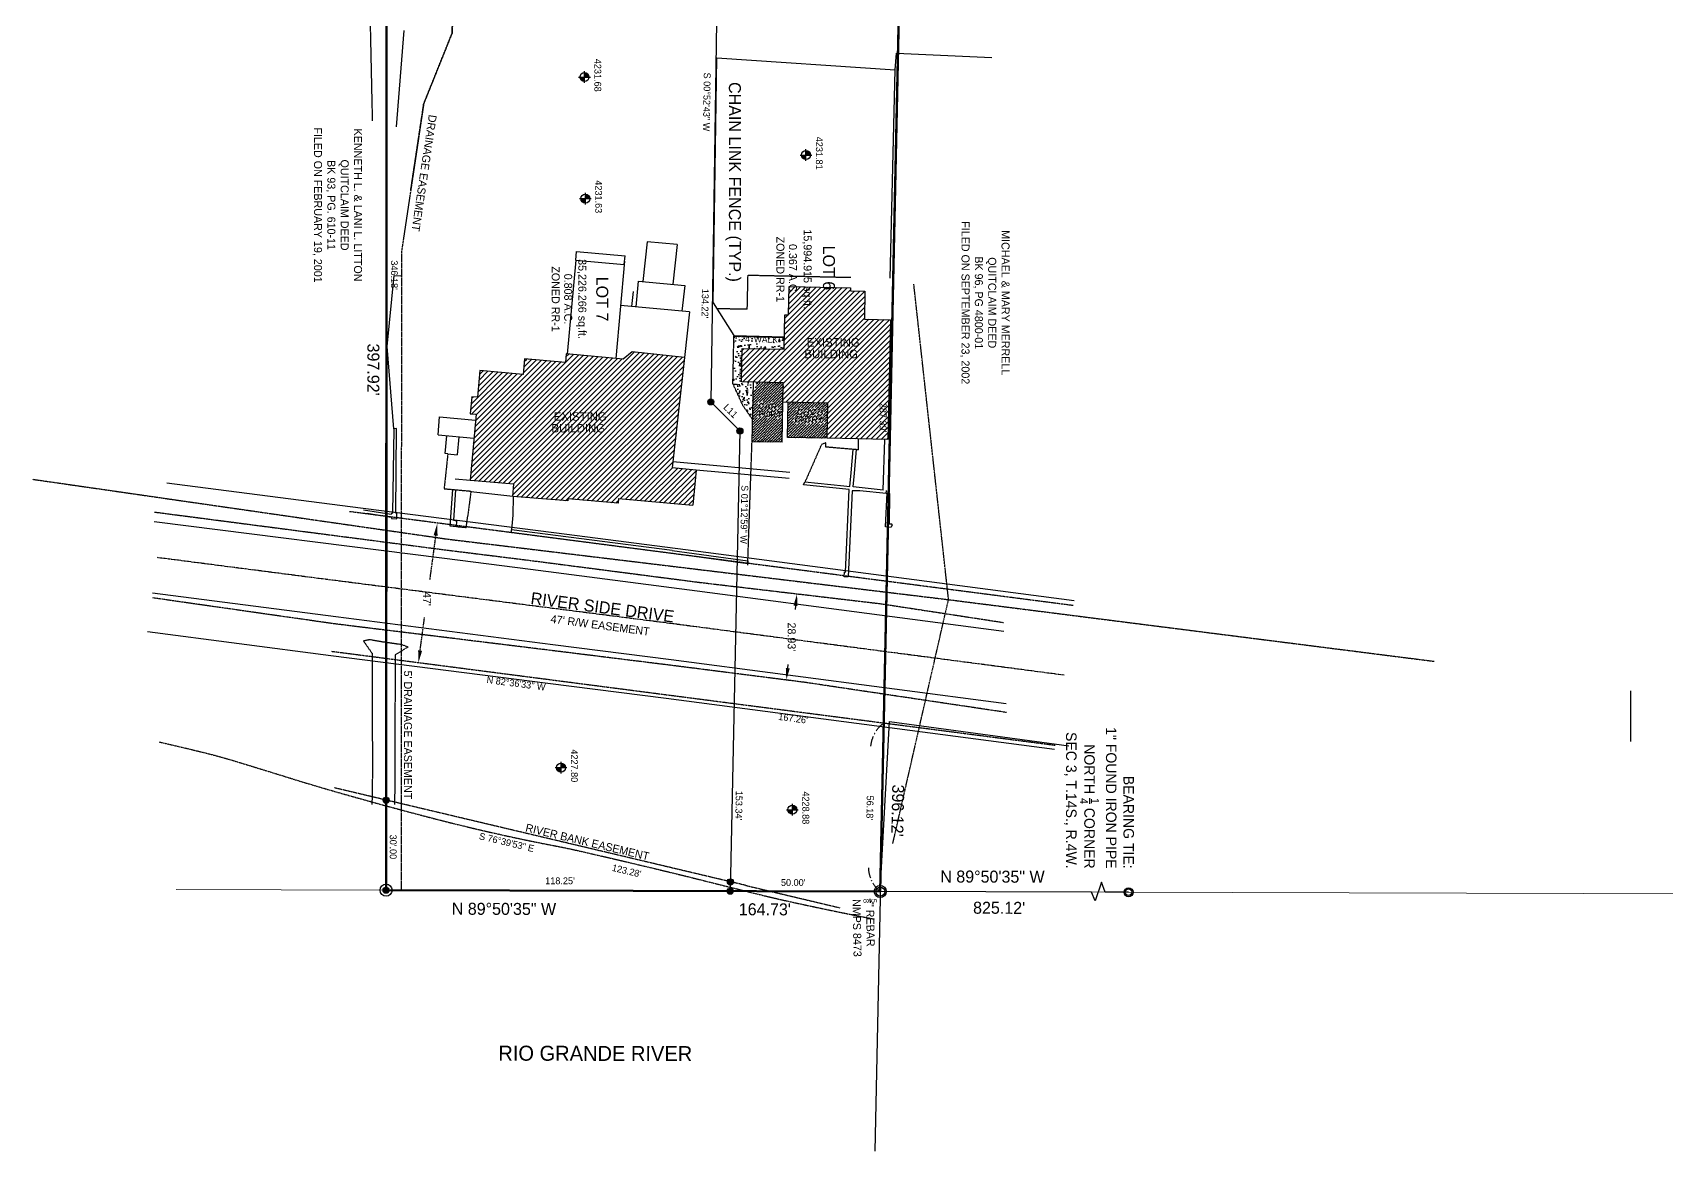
# Model space of a CAD drawing. Header units: feet. Extents: x 6175 to 40508, y 6759 to 18493.
# Drawn here: x 7463 to 8007, y 6759 to 7132 of the extents above; entities that cross this region are included whole.
import ezdxf
from ezdxf.enums import TextEntityAlignment as Align

# ---------------------------------------------------------------- set-up
doc = ezdxf.new("R2010")
doc.units = ezdxf.units.FT
doc.header["$MEASUREMENT"] = 0
for name, pattern in [('CENTER2', [1.125, 0.75, -0.125, 0.125, -0.125]), ('HIDDEN', [0.375, 0.25, -0.125]), ('HIDDEN2', [0.1875, 0.125, -0.0625]), ('PHANTOM', [2.5, 1.25, -0.25, 0.25, -0.25, 0.25, -0.25])]:
    doc.linetypes.add(name, pattern=pattern)
for name, color, linetype in [('ADJOINER', 111, 'Continuous'), ('ADJOINER TXT', 111, 'Continuous'), ('BEARING TIE', 1, 'Continuous'), ('BUILDING HATCH', 130, 'Continuous'), ('CENTER LINE', 1, 'CENTER2'), ('DED. ROW', 2, 'Continuous'), ('ESMNT', 1, 'HIDDEN'), ('PARCELLBLS', 7, 'Continuous'), ('TEXT', 21, 'Continuous'), ('V-BLDG-DWELL', 7, 'Continuous'), ('V-CONC', 7, 'HIDDEN2'), ('V-LOT-DIMS', 211, 'Continuous'), ('V-MONS', 5, 'Continuous'), ('V-POWR-OHE', 20, 'Continuous'), ('V-PROP-BNDY', 1, 'Continuous'), ('V-PROP-LOTS', 21, 'Continuous'), ('V-PROP-TEXT', 1, 'Continuous'), ('V-RIVER-BANK', 142, 'Continuous'), ('V-ROAD-EOP', 11, 'PHANTOM'), ('V-SPOT-ELEV', 161, 'Continuous'), ('V-TOPO-BOT', 201, 'Continuous'), ('V-TOPO-TOP', 210, 'Continuous'), ('V-WALL-LINK', 5, 'FENCELINE1'), ('V-WALL-RET', 5, 'Continuous'), ('V-WALL-ROCK', 5, 'Continuous'), ('V-WALL-STUCC', 5, 'Continuous'), ('V-WALL-WOOD', 5, 'FENCELINE2')]:
    doc.layers.add(name, color=color, linetype=linetype)
doc.layers.add('V-ROAD-STRIPES', color=50, linetype='Continuous', lineweight=30)
doc.styles.add('CLS BNDY', font='Eurosti.TTF', dxfattribs={"height": 4})
doc.styles.add('CLS DIM', font='Eurosti.TTF', dxfattribs={"height": 2.666667})
doc.styles.add('CLS LOT DIMS', font='Eurosti.TTF', dxfattribs={"height": 2.268})
doc.linetypes.add('FENCELINE1', pattern='A,0.25,-0.1,[133,ltypeshp.shx,S=0.1,R=0,X=-0.1,Y=0],-0.1,1', length=1.45)
doc.linetypes.add('FENCELINE2', pattern='A,0.25,-0.1,[132,ltypeshp.shx,S=0.1,R=0,X=-0.1,Y=0],-0.1,1', length=1.45)
doc.dimstyles.new('CLS DIMSTYLE', dxfattribs={"dimscale": 30, "dimtxt": 0.18, "dimasz": 0.1, "dimexe": 0.18, "dimexo": 0.05, "dimgap": 0.09, "dimtad": 0, "dimtih": 1, "dimtoh": 1, "dimzin": 0, "dimdsep": 46, "dimtxsty": 'CLS DIM', "dimcen": 0.09, "dimse1": 1, "dimse2": 1, "dimadec": 0, "dimazin": 0, "dimtfac": 1, "dimtofl": 0, "dimtmove": 0, "dimatfit": 3, "dimfxl": 0, "dimtolj": 1, "dimtzin": 0, "dimarcsym": 0})

# ---------------------------------------------------------------- blocks, each defined once
blk = doc.blocks.new('ip')
for radius in [0.05, 0.0375]:
    blk.add_circle((0, 0), radius)
blk = doc.blocks.new('*X2')
for p, q in [((69.5, 22.78), (70, 22.78)), ((69.5, 22.75), (70, 22.75)), ((69.5, 22.72), (70, 22.72)), ((69.51, 22.81), (69.99, 22.81)), ((69.51, 22.69), (69.99, 22.69)), ((69.52, 22.84), (69.98, 22.84)), ((69.52, 22.66), (69.98, 22.66)), ((69.53, 22.88), (69.97, 22.88)), ((69.53, 22.62), (69.97, 22.62)), ((69.55, 22.91), (69.95, 22.91)), ((69.55, 22.59), (69.95, 22.59)), ((69.58, 22.94), (69.92, 22.94)), ((69.58, 22.56), (69.92, 22.56)), ((69.63, 22.97), (69.87, 22.97)), ((69.63, 22.53), (69.87, 22.53))]:
    blk.add_line(p, q)
blk = doc.blocks.new('dh')
for radius in [0.05, 0.025]:
    blk.add_circle((0, 0), radius)
at = {"xscale": 0.1000000000000227, "yscale": 0.1000000000000227, "zscale": 0.1}
blk.add_blockref('*X2', (-6.975, -2.275), dxfattribs=at)
blk = doc.blocks.new('*D22')
at = {"layer": 'DEFPOINTS', "color": 0}
for p in [(7717.43, 6944.59), (7717.47, 6944.59), (7713.88, 6915.88)]:
    blk.add_point(p, dxfattribs=at)
at = {"layer": 'V-ROAD-EOP', "color": 0, "lineweight": -2}
for p, q in [((7716.98, 6940.62), (7716.81, 6939.25)), ((7714.41, 6919.85), (7714.58, 6921.22))]:
    blk.add_line(p, q, dxfattribs=at)
at = {"layer": 'V-ROAD-EOP', "color": 0}
for points in [[(7716.32, 6940.7), (7717.64, 6940.54), (7717.47, 6944.59)], [(7713.74, 6919.93), (7715.07, 6919.76), (7713.91, 6915.88)]]:
    blk.add_solid(points, dxfattribs=at)
at = {"layer": 'V-ROAD-EOP', "color": 0, "insert": (7715.69, 6930.23), "char_height": 2.667, "attachment_point": 5, "rotation": 270, "style": 'CLS DIM'}
blk.add_mtext("\\A1;28.93'", dxfattribs=at)
blk = doc.blocks.new('*D23')
at = {"layer": 'DEFPOINTS', "color": 0}
for p in [(7597.36, 6967.98), (7597.53, 6967.96), (7591.14, 6921.72)]:
    blk.add_point(p, dxfattribs=at)
at = {"layer": 'ESMNT', "color": 0, "lineweight": -2}
for p, q in [((7597, 6963.99), (7595, 6949.13)), ((7591.84, 6925.66), (7593.32, 6936.67))]:
    blk.add_line(p, q, dxfattribs=at)
at = {"layer": 'ESMNT', "color": 0}
for points in [[(7596.34, 6964.08), (7597.66, 6963.9), (7597.53, 6967.96)], [(7591.18, 6925.75), (7592.5, 6925.57), (7591.31, 6921.7)]]:
    blk.add_solid(points, dxfattribs=at)
at = {"layer": 'ESMNT', "color": 0, "insert": (7594.16, 6942.9), "char_height": 2.667, "attachment_point": 5, "rotation": 270, "style": 'CLS DIM'}
blk.add_mtext("\\A1;47'", dxfattribs=at)
blk = doc.blocks.new('lota')
blk.add_attdef('LOTDES', text='', height=0.0833).set_placement((0, 0), align=Align.CENTER)
at = {"flags": 1}
for tag in ['LOTAINF', 'LOTAAC', 'LOTASF']:
    blk.add_attdef(tag, text='', height=0.000000105, dxfattribs=at).set_placement((-0.0377, 0), align=Align.CENTER)
blk = doc.blocks.new('*X28')
for p, q in [((69.5, 22.78), (70, 22.78)), ((69.5, 22.75), (70, 22.75)), ((69.5, 22.72), (70, 22.72)), ((69.51, 22.81), (69.99, 22.81)), ((69.51, 22.69), (69.99, 22.69)), ((69.52, 22.84), (69.98, 22.84)), ((69.52, 22.66), (69.98, 22.66)), ((69.53, 22.88), (69.97, 22.88)), ((69.53, 22.62), (69.97, 22.62)), ((69.55, 22.91), (69.95, 22.91)), ((69.55, 22.59), (69.95, 22.59)), ((69.58, 22.94), (69.92, 22.94)), ((69.58, 22.56), (69.92, 22.56)), ((69.63, 22.97), (69.87, 22.97)), ((69.63, 22.53), (69.87, 22.53))]:
    blk.add_line(p, q)
blk = doc.blocks.new('pin')
blk.add_circle((0, 0), 0.025)
at = {"xscale": 0.1000000000000227, "yscale": 0.1000000000000227, "zscale": 0.1}
blk.add_blockref('*X28', (-6.975, -2.275), dxfattribs=at)
blk = doc.blocks.new('pcor')
blk.add_circle((0.09, 0.075), 0.00159)
for centre, radius, start, end in [((0.219, -0.171), 0.278, 122.8036, 139.2683), ((0.217, -0.184), 0.288, 94.2373, 111.1072)]:
    blk.add_arc(centre, radius, start, end)
blk = doc.blocks.new('bm')
for p, q in [((-0.13, 0), (0.13, 0)), ((0, -0.13), (0, 0.13))]:
    blk.add_line(p, q)
at = {"const_width": 0.1}
for points in [[(-0.05, 0, 0.414214), (0, -0.05, 1)], [(0.05, 0, 0.414214), (0, 0.05, 1)]]:
    blk.add_lwpolyline(points, format="xyb", dxfattribs=at)
blk.add_circle((0, 0), 0.1)

msp = doc.modelspace()

# ---------------------------------------------------------------- hatches: boundary and pattern name
at = {"layer": 'BUILDING HATCH'}
h = msp.add_hatch(dxfattribs=at)
h.set_pattern_fill('ANSI31', color=256, scale=10, style=0)
h.paths.add_polyline_path([(7739.931, 7036.067), (7740.134, 7045.364), (7735.285, 7045.47), (7735.308, 7046.52), (7714.862, 7046.965), (7714.656, 7037.518), (7713.457, 7037.544), (7713.206, 7026.047), (7699.159, 7026.353), (7698.915, 7015.155), (7712.912, 7014.85), (7712.773, 7008.452), (7727.769, 7008.125), (7727.514, 6996.428), (7747.759, 6995.986), (7748.629, 7035.877)])
h = msp.add_hatch(dxfattribs=at)
h.set_pattern_fill('ANSI31', color=256, scale=10, style=0)
h.paths.add_polyline_path([(7640.293, 7021.647), (7626.648, 7022.877), (7626.179, 7017.668), (7611.787, 7018.965), (7610.986, 7010.071), (7609.043, 7010.246), (7608.532, 7004.569), (7610.474, 7004.394), (7608.5, 6982.498), (7623.105, 6981.22), (7622.738, 6977.034), (7641.075, 6975.508), (7641.133, 6976.252), (7657.805, 6974.732), (7658.004, 6976.38), (7682.8, 6974.068), (7683.862, 6985.82), (7675.894, 6986.539), (7679.924, 7023.343), (7662.528, 7025.248), (7659.573, 7022.781), (7640.55, 7024.495)])
h = msp.add_hatch(dxfattribs=at)
h.set_pattern_fill('ANSI36', color=3, scale=5, style=0)
h.paths.add_polyline_path([(7714.572, 7008.413), (7714.317, 6996.715), (7727.514, 6996.428), (7727.769, 7008.125)])
h.paths.add_polyline_path([(7712.773, 7008.452), (7712.912, 7014.85), (7703.914, 7015.046, -0.1622777), (7702.849, 7012.069), (7702.483, 6995.271), (7712.495, 6995.053)])
at = {"layer": 'V-CONC'}
h = msp.add_hatch(dxfattribs=at)
h.set_pattern_fill('AR-CONC', color=256, scale=0.5, style=0)
h.set_pattern_definition([(50, (0, 0), (3.5863009, -0.3137607), [0.375, -4.125]), (355, (0, 0), (-0.6937567, 3.7609607), [0.3, -3.3]), (100.4514, (0.299, -0.026), (2.8925469, 3.4471977), [0.318701, -3.5057106]), (46.1842, (0, 1), (5.3362052, -0.827595), [0.5625, -6.1875]), (96.6356, (0.4447, 0.931), (4.6733135, 4.8705894), [0.4780514, -5.258565]), (351.1842, (0, 1), (4.6733097, 4.870593), [0.45, -4.95]), (21, (0.5, 0.75), (2.9845353, -2.01309445), [0.375, -4.125]), (326, (0.5, 0.75), (1.2165767, 3.6257502), [0.3, -3.3]), (71.4514, (0.7487, 0.5822), (4.2011131, 1.6126525), [0.318701, -3.5057106]), (37.5, (0, 0), (0.06079928, 1.66446927), [0, -3.26, 0, -3.35, 0, -3.3125]), (7.5, (0, 0), (1.3153477, 1.97205856), [0, -1.91, 0, -3.185, 0, -1.2625]), (327.5, (-1.115, 0), (2.66911218, -0.11277436), [0, -1.25, 0, -3.9, 0, -5.175]), (317.5, (-1.615, 0), (2.91593085, 0.5005249), [0, -1.625, 0, -2.59, 0, -3.675])])
h.paths.add_polyline_path([(7696.447, 7030.413), (7696.103, 7014.617), (7699.363, 7007.421), (7702.644, 7002.671), (7702.914, 7015.068), (7698.915, 7015.155), (7699.159, 7026.353), (7713.206, 7026.047), (7713.293, 7030.046)])

# ---------------------------------------------------------------- linework, layer by layer
at = {"layer": 'ADJOINER', "lineweight": 5}
msp.add_line((7580.485, 6845.861), (7510.486, 6846.053), dxfattribs=at)
at = {"layer": 'BEARING TIE'}
msp.add_line((7745.211, 6845.41), (7695.212, 6845.547), dxfattribs=at)
at = {"layer": 'BEARING TIE', "lineweight": 5}
msp.add_line((8570.325, 6843.15), (7745.211, 6845.41), dxfattribs=at)
at = {"layer": 'CENTER LINE', "linetype": 'CENTER2', "flags": 128}
msp.add_lwpolyline([(7806.575, 6917.471), (7677.093, 6934.475), (7637.602, 6939.531, 0.0000621), (7637.599, 6939.531), (7565.314, 6948.766), (7504.191, 6956.662)], format="xyb", dxfattribs=at)
at = {"layer": 'DED. ROW', "flags": 128}
msp.add_lwpolyline([(7809.83, 6942.258), (7680.307, 6959.268), (7640.777, 6964.328, 0.0000621), (7640.767, 6964.33), (7568.499, 6973.563), (7507.394, 6981.456)], format="xyb", dxfattribs=at)
msp.add_lwpolyline([(7803.32, 6892.684), (7673.878, 6909.683), (7634.429, 6914.733), (7562.129, 6923.97), (7500.988, 6931.868)], dxfattribs=at)
at = {"layer": 'ESMNT'}
for p, q in [((7603.572, 7154.541), (7602.477, 7131.296)), ((7602.477, 7131.296), (7593.047, 7107.844)), ((7593.047, 7107.844), (7585.626, 7058.53)), ((7585.626, 7058.53), (7585.485, 6845.858)), ((7568.361, 6972.063), (7809.552, 6940.777)), ((7562.322, 6925.458), (7803.513, 6894.171)), ((7580.505, 6875.861), (7563.221, 6879.958)), ((7700.459, 6847.427), (7580.505, 6875.861)), ((7700.459, 6847.427), (7731.755, 6840.009))]:
    msp.add_line(p, q, dxfattribs=at)
at = {"layer": 'V-BLDG-DWELL'}
for p, q in [((7643.721, 7055.718), (7643.981, 7058.606)), ((7643.981, 7058.606), (7660.161, 7057.148)), ((7667.548, 7061.879), (7666.1, 7048.658)), ((7677.507, 7060.981), (7667.548, 7061.879)), ((7677.507, 7060.981), (7676.06, 7047.76)), ((7643.721, 7055.718), (7640.904, 7024.463)), ((7643.721, 7055.718), (7659.901, 7054.259)), ((7660.004, 7055.405), (7657.084, 7023.005)), ((7659.901, 7054.259), (7660.161, 7057.148)), ((7663.872, 7040.149), (7664.643, 7048.712)), ((7664.643, 7048.712), (7680.036, 7047.325)), ((7680.036, 7047.325), (7679.1, 7038.776)), ((7714.656, 7037.518), (7714.862, 7046.965)), ((7714.862, 7046.965), (7735.308, 7046.52)), ((7735.308, 7046.52), (7735.285, 7045.47)), ((7662.805, 7045.265), (7662.356, 7040.285)), ((7735.285, 7045.47), (7740.134, 7045.364)), ((7740.134, 7045.364), (7739.931, 7036.067)), ((7681.59, 7038.552), (7658.671, 7040.617)), ((7681.59, 7038.552), (7679.924, 7023.343)), ((7713.206, 7026.047), (7713.457, 7037.544)), ((7713.457, 7037.544), (7714.656, 7037.518)), ((7739.931, 7036.067), (7748.629, 7035.877)), ((7748.629, 7035.877), (7747.759, 6995.986)), ((7696.452, 7030.613), (7713.298, 7030.246)), ((7662.528, 7025.248), (7659.573, 7022.781)), ((7679.924, 7023.343), (7662.528, 7025.248)), ((7698.915, 7015.155), (7699.159, 7026.353)), ((7699.159, 7026.353), (7713.206, 7026.047)), ((7626.648, 7022.877), (7626.179, 7017.668)), ((7640.293, 7021.647), (7626.648, 7022.877)), ((7640.55, 7024.495), (7640.293, 7021.647)), ((7659.573, 7022.781), (7640.55, 7024.495)), ((7679.924, 7023.343), (7675.894, 6986.539)), ((7611.787, 7018.965), (7610.986, 7010.071)), ((7626.179, 7017.668), (7611.787, 7018.965)), ((7712.912, 7014.85), (7698.915, 7015.155)), ((7702.483, 6995.271), (7702.914, 7015.068)), ((7712.773, 7008.452), (7712.912, 7014.85)), ((7609.043, 7010.246), (7608.532, 7004.569)), ((7610.986, 7010.071), (7609.043, 7010.246)), ((7712.495, 6995.053), (7712.773, 7008.452)), ((7727.769, 7008.125), (7712.773, 7008.452)), ((7714.317, 6996.715), (7714.572, 7008.413)), ((7597.806, 6997.518), (7598.344, 7003.494)), ((7598.344, 7003.494), (7610.296, 7002.417)), ((7610.474, 7004.394), (7608.5, 6982.498)), ((7608.532, 7004.569), (7610.474, 7004.394)), ((7727.514, 6996.428), (7727.769, 7008.125)), ((7597.806, 6997.518), (7609.757, 6996.441)), ((7600.155, 6991.282), (7600.694, 6997.258)), ((7604.777, 6996.89), (7604.239, 6990.914)), ((7712.495, 6995.053), (7702.483, 6995.271)), ((7727.514, 6996.428), (7714.317, 6996.715)), ((7747.759, 6995.986), (7727.514, 6996.428)), ((7601.081, 6991.199), (7600.155, 6991.282)), ((7601.081, 6991.199), (7604.239, 6990.914)), ((7683.862, 6985.82), (7675.894, 6986.539)), ((7715.033, 6985.013), (7676.074, 6988.531)), ((7603.521, 6982.946), (7608.5, 6982.498)), ((7608.5, 6982.498), (7623.105, 6981.22)), ((7622.738, 6977.034), (7623.105, 6981.22)), ((7683.862, 6985.82), (7682.8, 6974.068)), ((7714.853, 6983.021), (7683.862, 6985.82)), ((7622.738, 6977.034), (7608.751, 6978.539)), ((7641.075, 6975.508), (7622.738, 6977.034)), ((7622.805, 6977.029), (7622.766, 6970.843)), ((7641.133, 6976.252), (7641.075, 6975.508)), ((7657.805, 6974.732), (7641.133, 6976.252)), ((7658.004, 6976.38), (7657.805, 6974.732)), ((7658.004, 6976.38), (7682.8, 6974.068)), ((7607.143, 6966.61), (7607.715, 6970.512)), ((7622.766, 6970.843), (7622.32, 6965.946))]:
    msp.add_line(p, q, dxfattribs=at)
at = {"layer": 'V-CONC'}
for p, q in [((7700.894, 7039.368), (7701.142, 7050.765)), ((7701.142, 7050.765), (7735.384, 7050.019)), ((7700.894, 7039.368), (7690.764, 7039.546)), ((7696.103, 7014.617), (7696.447, 7030.413)), ((7696.447, 7030.413), (7713.293, 7030.046)), ((7699.363, 7007.421), (7696.103, 7014.617)), ((7702.644, 7002.671), (7699.363, 7007.421)), ((7701.039, 6954.138), (7702.483, 6995.271)), ((7725.656, 6994.351), (7720.147, 6981.878)), ((7727.135, 6994.926), (7725.656, 6994.351)), ((7727.051, 6993.474), (7727.135, 6994.926)), ((7737.913, 6992.558), (7727.051, 6993.474)), ((7737.913, 6992.558), (7737.991, 6996.143)), ((7601.081, 6991.199), (7599.833, 6979.597)), ((7599.833, 6979.597), (7608.785, 6978.8)), ((7608.785, 6978.8), (7607.715, 6970.512)), ((7607.143, 6966.61), (7603.993, 6966.89)), ((7572.925, 6928.967), (7575.004, 6929.391)), ((7575.917, 6924.679), (7572.925, 6928.967)), ((7575.004, 6929.391), (7579.348, 6928.643)), ((7579.348, 6928.643), (7585.6, 6927.753)), ((7587.877, 6926.881), (7583.489, 6924.211)), ((7585.6, 6927.753), (7587.877, 6926.881)), ((7575.971, 6924.377), (7575.917, 6924.679)), ((7576.049, 6884.424), (7575.971, 6924.377)), ((7583.501, 6923.569), (7583.424, 6883.514)), ((7583.489, 6924.211), (7583.501, 6923.569)), ((7575.92, 6875.985), (7576.049, 6884.424)), ((7583.424, 6883.514), (7583.32, 6874.378)), ((7575.867, 6874.39), (7575.92, 6875.985))]:
    msp.add_line(p, q, dxfattribs=at)
at = {"layer": 'V-POWR-OHE', "linetype": 'CENTER2', "ltscale": 0.25}
for p, q in [((7767.982, 6942.732), (7756.404, 7047.799)), ((7462.699, 6982.75), (7600.93, 6962.828)), ((7600.93, 6962.828), (7767.892, 6942.668)), ((7749.419, 6861.452), (7767.982, 6942.732)), ((7767.892, 6942.668), (7929.868, 6922.105))]:
    msp.add_line(p, q, dxfattribs=at)
at = {"layer": 'V-PROP-BNDY', "lineweight": 50}
for p, q in [((7580.749, 7243.783), (7580.485, 6845.861)), ((7753.62, 7241.442), (7745.211, 6845.41)), ((7745.211, 6845.41), (7580.485, 6845.861))]:
    msp.add_line(p, q, dxfattribs=at)
at = {"layer": 'V-PROP-BNDY'}
for p, q in [((7751.312, 7132.739), (7743.374, 6758.867)), ((7995.38, 6895.438), (7995.426, 6912.237))]:
    msp.add_line(p, q, dxfattribs=at)
at = {"layer": 'V-PROP-BNDY', "lineweight": 50}
msp.add_lwpolyline([(7745.211, 6845.41), (7580.485, 6845.861), (7580.749, 7243.783), (7592.724, 7243.983), (7588.723, 7497.974), (7753.703, 7500.527), (7750.902, 7241.449), (7753.62, 7241.442), (7745.211, 6845.41)], dxfattribs=at)
at = {"layer": 'V-PROP-BNDY', "linetype": 'Continuous'}
msp.add_lwpolyline([(7827.977, 6845.183), (7820.147, 6845.204), (7818.989, 6848.558), (7816.818, 6842.348), (7815.647, 6845.217), (7745.211, 6845.41)], dxfattribs=at)
at = {"layer": 'V-PROP-LOTS'}
for p, q in [((7690.788, 7142.707), (7688.73, 7008.5)), ((7698.467, 6998.849), (7688.73, 7008.5)), ((7698.467, 6998.849), (7695.212, 6845.547))]:
    msp.add_line(p, q, dxfattribs=at)
at = {"layer": 'V-RIVER-BANK', "linetype": 'CENTER2', "ltscale": 0.25, "flags": 128}
msp.add_lwpolyline([(7504.886, 6895.233, -0.0058551), (7521.521, 6891.265, -0.0122162), (7529.421, 6889.076, -0.002114), (7549.594, 6882.858, 0.0048896), (7558.331, 6880.218, 0.0075195), (7596.115, 6869.817, 0.01048), (7623.477, 6863.335, 0.0056457), (7636.481, 6860.694, -0.0085892), (7645.018, 6858.908, -0.0019671), (7659.887, 6855.468, -0.0016929), (7677.133, 6851.344, -0.0018411), (7681.594, 6850.244, 0.0003833), (7703.003, 6844.899, 0.0078983), (7718.159, 6841.38, 0.0048267), (7743.096, 6836.256)], format="xyb", dxfattribs=at)
at = {"layer": 'V-ROAD-EOP', "ltscale": 0.25, "flags": 128}
for points in [[(7503.299, 6971.832), (7600.51, 6959.194), (7628.598, 6955.715), (7684.744, 6948.443), (7745.429, 6941.295), (7786.327, 6935.034)], [(7787.334, 6905.042), (7719.925, 6915.095), (7719.925, 6915.095), (7675.293, 6920.777), (7635.845, 6925.666), (7563.412, 6934.558), (7502.618, 6943.236)]]:
    msp.add_lwpolyline(points, dxfattribs=at)
at = {"layer": 'V-ROAD-STRIPES', "flags": 128}
for points in [[(7503.223, 6968.623), (7599.938, 6956.423), (7628.64, 6952.771), (7684.145, 6945.567), (7744.939, 6937.632), (7786.424, 6932.139)], [(7787.238, 6907.909), (7675.55, 6922.577), (7636.079, 6927.63), (7563.785, 6936.866), (7502.654, 6944.762)]]:
    msp.add_lwpolyline(points, dxfattribs=at)
at = {"layer": 'V-TOPO-BOT'}
msp.add_line((7586.389, 7132.266), (7583.814, 7100.203), dxfattribs=at)
at = {"layer": 'V-TOPO-TOP', "linetype": 'HIDDEN2'}
for p, q in [((7602.477, 7131.296), (7603.572, 7154.541)), ((7575.999, 7102.17), (7575.274, 7135.792)), ((7593.047, 7107.844), (7602.477, 7131.296)), ((7588.715, 7079.051), (7593.047, 7107.844))]:
    msp.add_line(p, q, dxfattribs=at)
at = {"layer": 'V-WALL-LINK', "ltscale": 0.25}
for p, q in [((7689.535, 7041.476), (7690.787, 7123.102)), ((7690.787, 7123.102), (7750.209, 7119.156)), ((7750.209, 7119.156), (7750.63, 7124.709)), ((7750.63, 7124.709), (7782.435, 7123.261)), ((7748.523, 7049.717), (7750.209, 7119.156)), ((7689.535, 7041.476), (7696.452, 7030.613))]:
    msp.add_line(p, q, dxfattribs=at)
at = {"layer": 'V-WALL-RET'}
for p, q in [((7622.255, 6964.988), (7622.32, 6965.946)), ((7628.866, 6964.164), (7622.255, 6964.988)), ((7675.862, 6959.007), (7622.32, 6965.946)), ((7675.887, 6958.031), (7628.866, 6964.164)), ((7675.862, 6959.007), (7701.048, 6955.549)), ((7701.052, 6954.596), (7675.887, 6958.031)), ((7701.048, 6955.549), (7701.052, 6954.596))]:
    msp.add_line(p, q, dxfattribs=at)
at = {"layer": 'V-WALL-ROCK'}
for p, q in [((7583.069, 6999.588), (7580.845, 7026.927)), ((7583.069, 6999.588), (7582.632, 6971.406)), ((7583.927, 6999.664), (7583.069, 6999.588)), ((7583.725, 6971.447), (7583.927, 6999.664)), ((7735.561, 6984.844), (7736.224, 6992.701)), ((7736.595, 6984.741), (7737.259, 6992.613)), ((7746.239, 6979.142), (7746.695, 6995.954)), ((7719.664, 6980.927), (7720.076, 6981.885)), ((7720.076, 6981.885), (7733.089, 6980.6)), ((7735.118, 6980.368), (7735.561, 6984.844)), ((7736.145, 6980.19), (7736.595, 6984.741)), ((7601.83, 6967.092), (7602.774, 6979.344)), ((7602.774, 6979.344), (7603.641, 6979.263)), ((7603.641, 6979.263), (7602.944, 6969.103)), ((7734.895, 6979.371), (7719.664, 6980.927)), ((7733.089, 6980.6), (7735.118, 6980.368)), ((7733.687, 6951.803), (7734.895, 6979.371)), ((7735.902, 6978.876), (7734.558, 6950.221)), ((7738.384, 6978.913), (7735.902, 6978.876)), ((7746.239, 6979.142), (7736.145, 6980.19)), ((7747.165, 6978.001), (7738.384, 6978.913)), ((7747.165, 6978.001), (7747.273, 6979.034)), ((7582.248, 6971.016), (7572.987, 6972.456)), ((7574.166, 6971.407), (7582.198, 6970.131)), ((7582.198, 6970.131), (7582.27, 6969.645)), ((7582.265, 6971.38), (7582.248, 6971.016)), ((7582.632, 6971.406), (7582.265, 6971.38)), ((7584.119, 6971.421), (7583.725, 6971.447)), ((7584.056, 6969.526), (7584.119, 6971.421)), ((7582.27, 6969.645), (7584.056, 6969.526)), ((7603.915, 6966.85), (7601.83, 6967.092)), ((7602.944, 6969.103), (7604.009, 6968.952)), ((7604.009, 6968.952), (7603.915, 6966.85)), ((7733.149, 6950.236), (7733.258, 6951.857)), ((7734.558, 6950.221), (7733.149, 6950.236)), ((7733.258, 6951.857), (7733.687, 6951.803))]:
    msp.add_line(p, q, dxfattribs=at)
at = {"layer": 'V-WALL-STUCC'}
for p, q in [((7746.92, 6966.897), (7747.503, 6978.252)), ((7747.503, 6978.252), (7748.319, 6978.037)), ((7748.319, 6978.037), (7748.19, 6967.949)), ((7748.623, 6966.67), (7746.92, 6966.897)), ((7748.19, 6967.949), (7748.932, 6967.867)), ((7749.162, 6967.424), (7748.781, 6966.731))]:
    msp.add_line(p, q, dxfattribs=at)
msp.add_arc((7748.899, 6967.568), 0.3, 331.16088, 83.68893, dxfattribs=at)
at = {"layer": 'V-WALL-WOOD', "ltscale": 0.25}
for p, q in [((7745.211, 6845.41), (7748.297, 6902.007)), ((7748.297, 6902.007), (7808.051, 6893.944))]:
    msp.add_line(p, q, dxfattribs=at)
msp.add_lwpolyline([(7580.845, 7026.927), (7583.241, 7050.685), (7585.407, 7050.559)], dxfattribs=at)

# ---------------------------------------------------------------- block references
at = {"layer": 'ESMNT', "yscale": 40, "rotation": 88.78359728192228}
for p, xscale, zscale in [((7746.404, 6901.579), -40, -40), ((7745.211, 6845.41), 40, 40)]:
    msp.add_blockref('pcor', p, dxfattribs=dict(at, xscale=xscale, zscale=zscale))
at = {"layer": 'PARCELLBLS'}
ref = msp.add_blockref('lota', (7726.122, 7053.152), dxfattribs=dict(at, xscale=68.0672268907563, yscale=68.0672268907563, zscale=68.0672268907563, rotation=270))
ref.add_attrib('LOTDES', 'LOT 6', dxfattribs={"height": 4, "rotation": 270, "style": 'CLS LOT DIMS'}).set_placement((7726.122, 7053.152), align=Align.CENTER)
ref = msp.add_blockref('lota', (7650.553, 7042.794), dxfattribs=dict(at, xscale=68.0672268907563, yscale=68.0672268907563, zscale=68.0672268907563, rotation=270))
ref.add_attrib('LOTDES', 'LOT 7', dxfattribs={"height": 4, "rotation": 270, "style": 'CLS LOT DIMS'}).set_placement((7650.553, 7042.794), align=Align.CENTER)
at = {"layer": 'V-MONS', "xscale": 40, "yscale": 40, "zscale": 40}
for name, p in [('pin', (7688.73, 7008.5)), ('pin', (7698.467, 6998.849)), ('pin', (7580.505, 6875.861)), ('dh', (7580.485, 6845.861)), ('pin', (7695.212, 6845.547)), ('pin', (7695.278, 6848.655)), ('ip', (7745.211, 6845.41))]:
    msp.add_blockref(name, p, dxfattribs=at)
at = {"layer": 'V-PROP-TEXT', "xscale": 30, "yscale": 30, "zscale": 30, "rotation": 270}
msp.add_blockref('ip', (7827.977, 6845.183), dxfattribs=at)
at = {"layer": 'V-SPOT-ELEV', "xscale": 15, "yscale": 15, "zscale": 15}
for p in [(7646.635, 7116.723), (7720.465, 7090.754), (7646.917, 7076.243), (7638.831, 6886.683), (7715.961, 6872.672)]:
    msp.add_blockref('bm', p, dxfattribs=at)

# ---------------------------------------------------------------- texts
at = {"layer": 'ADJOINER TXT', "char_height": 2.66667, "width": 120.5658, "attachment_point": 2, "rotation": 270, "style": 'CLS DIM'}
for s, insert in [('KENNETH L. & LANI L. LITTON\\PQUITCLAIM DEED\\PBK 93, PG. 610-11\\PFILED ON FEBRUARY 19, 2001', (7572.482, 7074.104)), ('MICHAEL & MARY MERRELL\\PQUITCLAIM DEED\\PBK 96, PG 4800-01\\PFILED ON SEPTEMBER 23, 2002', (7788.308, 7041.55))]:
    msp.add_mtext(s, dxfattribs=dict(at, insert=insert))
at = {"layer": 'ESMNT', "style": 'CLS DIM'}
for s, rotation, p in [('DRAINAGE EASEMENT', 261.47533, (7594.773, 7104.338)), ('RIVER BANK EASEMENT', 346.6647, (7626.76, 6865.478))]:
    msp.add_text(s, height=2.66667, rotation=rotation, dxfattribs=at).set_placement(p)
at = {"layer": 'ESMNT', "char_height": 2.268, "attachment_point": 8, "style": 'CLS LOT DIMS'}
for s, insert, rotation in [('N 82°36\'33" W', (7623.684, 6913.576), 352.60904), ("167.26'", (7716.015, 6901.924), 352.60904), ("56.18'", (7740.632, 6873.318), 268.7836), ("30'.00", (7581.703, 6860.27), 269.96201), ('S 76°39\'53" E', (7620.421, 6860.653), 346.6647), ("123.28'", (7660.406, 6851.175), 346.6647)]:
    msp.add_mtext(s, dxfattribs=dict(at, insert=insert, rotation=rotation))
at = {"layer": 'PARCELLBLS', "style": 'CLS DIM'}
for s, height, p in [('ZONED RR-1', 2.6667, (7710.603, 7052.686)), ('15,994.915 sq.ft.', 2.66667, (7719.689, 7052.686)), ('0.367 A.C.', 2.6667, (7714.774, 7052.686)), ('ZONED RR-1', 2.6667, (7635.702, 7042.794)), ('35,226.266 sq.ft.', 2.66667, (7644.586, 7042.794)), ('0.808 A.C.', 2.6667, (7639.872, 7042.794))]:
    msp.add_text(s, height=height, rotation=270, dxfattribs=at).set_placement(p, align=Align.CENTER)
at = {"layer": 'TEXT', "insert": (7694.557, 7004.721), "char_height": 2.268, "attachment_point": 8, "rotation": 315.25483, "style": 'CLS LOT DIMS'}
msp.add_mtext('L11', dxfattribs=at)
at = {"layer": 'V-BLDG-DWELL', "char_height": 3, "attachment_point": 1, "rotation": 358.56898, "style": 'CLS LOT DIMS'}
for s, insert, width in [("{\\H0.7055x;4' WALK}", (7700.215, 7030.589), 16.06857), ('{\\H0.7055x;PORT}', (7704.548, 7005.646), 42.93), ('{\\H0.7055x;CAR}', (7704.774, 7008.12), 16.06857), ('{\\H0.7055x;ENTRY}', (7716.652, 7003.887), 42.93), ("{\\H0.7055x;COV'D}", (7717.448, 7006.305), 16.06857)]:
    msp.add_mtext(s, dxfattribs=dict(at, insert=insert, width=width))
at = {"layer": 'V-BLDG-DWELL', "char_height": 4, "attachment_point": 1, "style": 'CLS LOT DIMS'}
for s, insert, width in [('{\\H0.7055x;BUILDING}', (7719.954, 7025.903), 42.93), ('{\\H0.7055x;EXISTING }', (7720.731, 7029.792), 16.06857), ('{\\H0.7055x;EXISTING }', (7636.419, 7005.062), 16.06857), ('{\\H0.7055x;BUILDING}', (7635.642, 7001.173), 42.93)]:
    msp.add_mtext(s, dxfattribs=dict(at, insert=insert, width=width))
at = {"layer": 'V-LOT-DIMS', "char_height": 2.268, "attachment_point": 8, "style": 'CLS LOT DIMS'}
for s, insert, rotation in [('S 00°52\'43" W', (7686.235, 7108.466), 269.12133), ("346.18'", (7582.085, 7050.76), 270), ("134.22'", (7685.68, 7041.304), 269.12133), ("287.39'", (7745.003, 7003.314), 270), ('S 01°12\'59" W', (7698.719, 6971.042), 268.7836), ("153.34'", (7696.952, 6874.098), 268.7836)]:
    msp.add_mtext(s, dxfattribs=dict(at, insert=insert, rotation=rotation))
for s, insert in [("118.25'", (7638.463, 6847.812)), ("50.00'", (7716.202, 6847.251))]:
    msp.add_mtext(s, dxfattribs=dict(at, insert=insert))
at = {"layer": 'V-PROP-LOTS', "attachment_point": 8, "style": 'CLS BNDY'}
for s, insert, char_height, rotation in [("RIVER SIDE DRIVE{\\H0.6675x;\\P47' R/W EASEMENT}", (7651.685, 6932.773), 4, 352.54803), ('RIO GRANDE RIVER', (7650.224, 6788.918), 5, 359.84306)]:
    msp.add_mtext(s, dxfattribs=dict(at, insert=insert, char_height=char_height, rotation=rotation))
at = {"layer": 'V-PROP-TEXT', "style": 'CLS DIM'}
msp.add_text("5' DRAINAGE EASEMENT", height=2.66667, rotation=270, dxfattribs=at).set_placement((7586.477, 6919.022))
at = {"layer": 'V-PROP-TEXT', "char_height": 4, "attachment_point": 8, "style": 'CLS BNDY'}
for s, insert, rotation in [("397.92'", (7574.197, 7019.281), 269.96201), ("396.12'", (7749.003, 6872.419), 268.7836), ('N 89°50\'35" W', (7782.606, 6848.316), 359.84306), ('N 89°50\'35" W', (7619.781, 6837.572), 359.84306), ("164.73'", (7706.745, 6837.422), 359.84306), ("825.12'", (7784.845, 6837.933), 359.84306)]:
    msp.add_mtext(s, dxfattribs=dict(at, insert=insert, rotation=rotation))
at = {"layer": 'V-PROP-TEXT', "style": 'CLS DIM'}
for s, insert, char_height, width, attachment_point, rotation in [('\\A1;BEARING TIE:\\P1" FOUND IRON PIPE\\PNORTH {\\H0.75x;\\S1/4;} CORNER\\PSEC 3, T.14S., R.4W.', (7829.784, 6853.016), 3.5, 83.93778, 3, 270), ('\\A1;{\\H0.7x;\\S5/8;}" REBAR\\PNMPS 8473', (7744.021, 6843.021), 2.66667, 23.38908, 1, 271.0128)]:
    msp.add_mtext(s, dxfattribs=dict(at, insert=insert, char_height=char_height, width=width, attachment_point=attachment_point, rotation=rotation))
at = {"layer": 'V-SPOT-ELEV', "style": 'CLS LOT DIMS'}
for s, p in [('4231.68', (7649.944, 7122.818)), ('4231.81', (7723.774, 7096.849)), ('4231.63', (7650.225, 7082.338)), ('4227.80', (7642.139, 6892.778)), ('4228.88', (7719.269, 6878.767))]:
    msp.add_text(s, height=2.268, rotation=270, dxfattribs=at).set_placement(p)
at = {"layer": 'V-WALL-LINK', "insert": (7693.547, 7081.784), "char_height": 4, "attachment_point": 8, "rotation": 270, "style": 'CLS LOT DIMS'}
msp.add_mtext('CHAIN LINK FENCE (TYP.)', dxfattribs=at)

# ---------------------------------------------------------------- dimensions: what is measured, and where the dimension line sits
at = {"layer": 'ESMNT'}
dim = msp.add_linear_dim(base=(7597.531, 6967.956), p1=(7591.14, 6921.719), p2=(7597.364, 6967.978), angle=82.33769, text="47'", dimstyle='CLS DIMSTYLE', override={"dimscale": 40, "dimexo": 0.0625, "dimpost": "'", "dimtxsty": 'CLS DIM'}, dxfattribs=at)
dim.commit()
dim.dimension.update_dxf_attribs({"geometry": '*D23', "text_midpoint": (7594.16, 6942.899), "dimtype": 161, "text_rotation": 270})
at = {"layer": 'V-ROAD-EOP', "ltscale": 0.25}
dim = msp.add_linear_dim(base=(7717.47, 6944.588), p1=(7713.878, 6915.882), p2=(7717.434, 6944.593), angle=82.93923, dimstyle='CLS DIMSTYLE', override={"dimscale": 40, "dimexo": 0.0625, "dimpost": "'", "dimtxsty": 'CLS DIM'}, dxfattribs=at)
dim.commit()
dim.dimension.update_dxf_attribs({"geometry": '*D22', "text_midpoint": (7715.692, 6930.233), "dimtype": 161, "text_rotation": 270})

doc.saveas('drawing.dxf')
